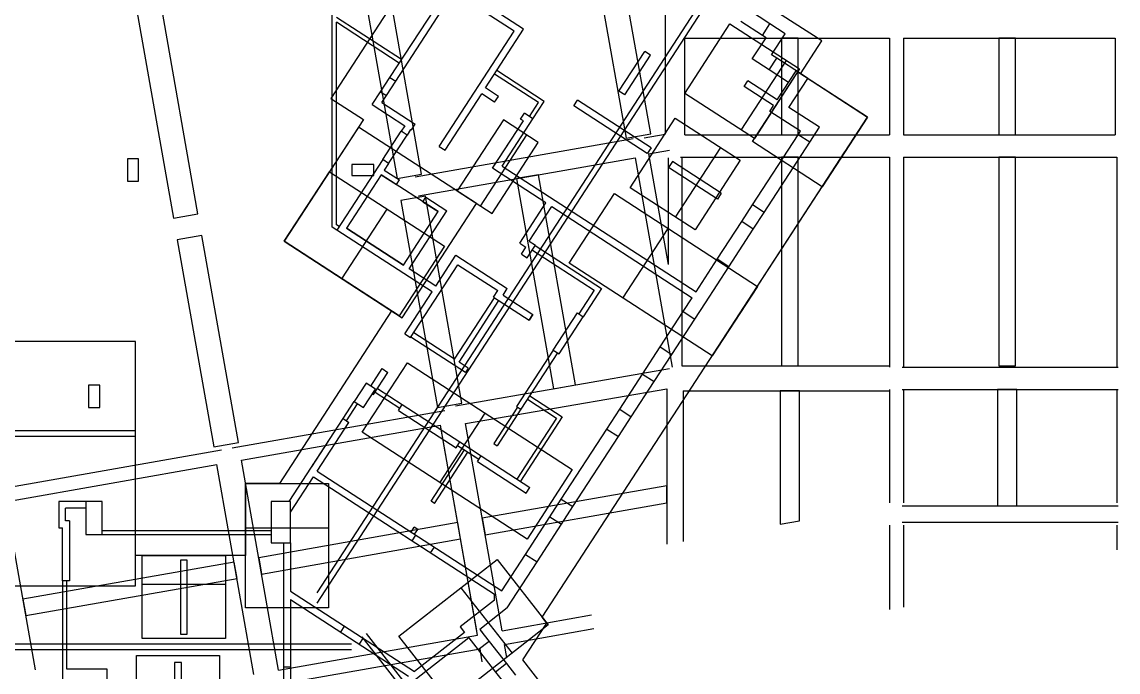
# Model space of a CAD drawing. Header units: metres. Extents: x -681087 to 1033303, y 74272 to 2630761.
# Drawn here: x 174675 to 214260, y 2325289 to 2348788 of the extents above; entities that cross this region are included whole.
import ezdxf

# ---------------------------------------------------------------- set-up
doc = ezdxf.new("R2010")
doc.units = ezdxf.units.M
for name, color, linetype in [('SKELETON_CLEAN', 7, 'Continuous'), ('SKELETON_ISOLATED', 1, 'Continuous'), ('SKELETON_ORIGINAL', 8, 'Continuous')]:
    doc.layers.add(name, color=color, linetype=linetype)

msp = doc.modelspace()

# ---------------------------------------------------------------- linework, layer by layer
at = {"layer": 'SKELETON_CLEAN'}
for p, q in [((197910, 2352952), (197910, 2344731)), ((197381, 2344739), (196061, 2352223)), ((195175, 2352067), (196495, 2344582)), ((189381, 2351483), (185835, 2346024)), ((203560, 2348100), (198251, 2351547)), ((186903, 2350608), (188222, 2343124)), ((189109, 2343280), (187789, 2350765)), ((185884, 2341371), (185884, 2350318)), ((187966, 2346780), (190193, 2350210)), ((188175, 2346644), (190267, 2349864)), ((192447, 2348448), (190267, 2349864)), ((178827, 2349184), (180147, 2341700)), ((181033, 2341856), (179713, 2349341)), ((192793, 2348522), (191770, 2349186)), ((201686, 2348721), (200915, 2349222)), ((188385, 2347426), (186034, 2348953)), ((188303, 2347300), (186034, 2348774)), ((186034, 2341453), (186034, 2348774)), ((198610, 2346205), (200244, 2348721)), ((200244, 2348721), (202760, 2347087)), ((201414, 2348301), (200642, 2348802)), ((201414, 2348301), (201686, 2348721)), ((202240, 2348361), (201686, 2348721)), ((189746, 2344289), (192447, 2348448)), ((191415, 2346400), (192793, 2348522)), ((201548, 2348214), (201414, 2348301)), ((201744, 2347598), (202240, 2348361)), ((198610, 2348204), (206010, 2348204)), ((198610, 2344704), (198610, 2348204)), ((201052, 2347451), (201548, 2348214)), ((202711, 2348204), (202111, 2348204)), ((202111, 2348204), (202111, 2344704)), ((202711, 2344704), (202711, 2348204)), ((202792, 2346917), (203560, 2348100)), ((206010, 2348204), (206010, 2344704)), ((206510, 2348204), (206510, 2344704)), ((206510, 2348204), (214160, 2348204)), ((210560, 2348204), (209960, 2348204)), ((209960, 2348204), (209960, 2344704)), ((210560, 2344704), (210560, 2348204)), ((214160, 2348204), (214160, 2344704)), ((196236, 2346286), (197167, 2347720)), ((196446, 2346150), (197377, 2347584)), ((197377, 2347584), (197167, 2347720)), ((201660, 2347056), (201052, 2347451)), ((201660, 2347056), (201933, 2347475)), ((201933, 2347475), (201744, 2347598)), ((202788, 2346920), (201933, 2347475)), ((193539, 2345915), (191824, 2347029)), ((202361, 2346601), (201660, 2347056)), ((187628, 2346260), (187966, 2346780)), ((187838, 2346124), (188175, 2346644)), ((187966, 2346780), (188175, 2346644)), ((193331, 2345871), (191742, 2346903)), ((200759, 2346449), (200895, 2346659)), ((201952, 2345972), (200895, 2346659)), ((201952, 2345972), (202633, 2347021)), ((202372, 2345700), (203052, 2346748)), ((202692, 2346982), (205208, 2345349)), ((203052, 2346748), (202788, 2346920)), ((205208, 2345349), (202792, 2346917)), ((187329, 2345799), (187628, 2346260)), ((187628, 2346260), (187838, 2346124)), ((191881, 2346098), (191415, 2346400)), ((196446, 2346150), (196236, 2346286)), ((201816, 2345763), (200759, 2346449)), ((185835, 2346024), (187009, 2345261)), ((187674, 2345872), (187838, 2346124)), ((187674, 2345872), (188874, 2345094)), ((189956, 2344152), (191279, 2346190)), ((191745, 2345888), (191279, 2346190)), ((191745, 2345888), (191881, 2346098)), ((193005, 2345368), (193331, 2345871)), ((193130, 2345286), (193539, 2345915)), ((194607, 2345752), (194743, 2345962)), ((197394, 2344241), (194743, 2345962)), ((201126, 2344571), (198610, 2346205)), ((187329, 2345799), (188503, 2345036)), ((192684, 2345278), (192820, 2345488)), ((193130, 2345286), (192820, 2345488)), ((197258, 2344031), (194607, 2345752)), ((201680, 2345553), (201816, 2345763)), ((202787, 2344834), (201680, 2345553)), ((201909, 2345777), (201909, 2345777)), ((203479, 2344981), (202372, 2345700)), ((186921, 2345125), (184150, 2340859)), ((188738, 2344884), (188874, 2345094)), ((192065, 2345252), (190393, 2342677)), ((192019, 2343575), (193130, 2345286)), ((193323, 2344435), (192065, 2345252)), ((192785, 2345213), (192684, 2345278)), ((196635, 2342796), (198269, 2345312)), ((198269, 2345312), (200617, 2343787)), ((191088, 2342225), (186832, 2344989)), ((187708, 2343812), (188372, 2344835)), ((187917, 2343676), (188582, 2344699)), ((188503, 2345036), (188372, 2344835)), ((188582, 2344699), (188372, 2344835)), ((188712, 2344900), (188582, 2344699)), ((188712, 2344900), (188738, 2344884)), ((196495, 2344582), (197381, 2344739)), ((197152, 2344597), (197910, 2344731)), ((198610, 2344704), (206010, 2344704)), ((201060, 2342175), (202705, 2344708)), ((202111, 2344704), (202711, 2344704)), ((202705, 2344708), (202787, 2344834)), ((203125, 2344436), (202705, 2344708)), ((203125, 2344436), (203479, 2344981)), ((206510, 2344704), (214160, 2344704)), ((209960, 2344704), (210560, 2344704)), ((189746, 2344289), (189956, 2344152)), ((191651, 2341860), (193323, 2344435)), ((191673, 2343502), (192283, 2344441)), ((201480, 2341903), (203125, 2344436)), ((188993, 2342498), (196822, 2343879)), ((196822, 2343879), (198157, 2336304)), ((197394, 2344241), (197258, 2344031)), ((197306, 2344015), (198060, 2344148)), ((197306, 2344015), (198010, 2340017)), ((198010, 2343871), (198010, 2340017)), ((198460, 2343904), (206010, 2343904)), ((198510, 2343871), (198510, 2336354)), ((202711, 2343904), (202111, 2343904)), ((202111, 2343904), (202111, 2336354)), ((202711, 2336354), (202711, 2343904)), ((206010, 2343904), (206010, 2336304)), ((206510, 2343904), (214210, 2343904)), ((206510, 2343904), (206510, 2336304)), ((210560, 2343904), (209960, 2343904)), ((209960, 2343904), (209960, 2336354)), ((210560, 2336354), (210560, 2343904)), ((214210, 2343904), (214210, 2336304)), ((178884, 2343838), (178484, 2343838)), ((178484, 2343838), (178484, 2343038)), ((178884, 2343038), (178884, 2343838)), ((187708, 2343812), (186052, 2341262)), ((187384, 2343638), (186584, 2343638)), ((186584, 2343638), (186584, 2343238)), ((187384, 2343238), (187384, 2343638)), ((187917, 2343676), (187708, 2343812)), ((187917, 2343676), (187759, 2343433)), ((193598, 2342252), (191673, 2343502)), ((192019, 2343575), (199018, 2339030)), ((198165, 2343740), (198029, 2343530)), ((199790, 2342386), (198029, 2343530)), ((199926, 2342596), (198165, 2343740)), ((200617, 2343787), (198983, 2341271)), ((184150, 2340858), (185784, 2343374)), ((185784, 2343374), (189935, 2340678)), ((187650, 2343265), (186398, 2341336)), ((186584, 2343238), (187384, 2343238)), ((187650, 2343265), (188200, 2342908)), ((189705, 2341930), (187650, 2343265)), ((187759, 2343433), (188309, 2343076)), ((188200, 2342908), (188309, 2343076)), ((188222, 2343124), (189109, 2343280)), ((193326, 2343262), (192538, 2343123)), ((192538, 2343123), (193877, 2335531)), ((194665, 2335670), (193326, 2343262)), ((178484, 2343038), (178884, 2343038)), ((190393, 2342677), (191651, 2341860)), ((198983, 2341271), (196635, 2342796)), ((189248, 2342492), (188361, 2342336)), ((188361, 2342336), (189681, 2334851)), ((189156, 2342287), (189265, 2342455)), ((189156, 2342287), (189705, 2341930)), ((190567, 2335008), (189248, 2342492)), ((189265, 2342455), (190024, 2341962)), ((194442, 2340065), (196076, 2342581)), ((196076, 2342581), (201235, 2339230)), ((199926, 2342596), (199790, 2342386)), ((188406, 2338095), (191088, 2342225)), ((188452, 2340002), (189705, 2341930)), ((188662, 2339865), (190024, 2341962)), ((192651, 2340793), (193598, 2342252)), ((192996, 2340866), (193808, 2342116)), ((193808, 2342116), (198882, 2338821)), ((200668, 2341572), (201060, 2342175)), ((201480, 2341903), (201060, 2342175)), ((201088, 2341299), (201480, 2341903)), ((180147, 2341700), (181033, 2341856)), ((199786, 2340213), (200668, 2341572)), ((201088, 2341299), (200668, 2341572)), ((186052, 2341262), (185884, 2341371)), ((186134, 2341388), (186034, 2341453)), ((189486, 2339032), (186052, 2341262)), ((188452, 2340002), (186398, 2341336)), ((200205, 2339941), (201088, 2341299)), ((181172, 2341068), (180286, 2340912)), ((180286, 2340912), (181606, 2333428)), ((182492, 2333584), (181172, 2341068)), ((192651, 2340793), (192877, 2340646)), ((192923, 2340258), (193223, 2340719)), ((192996, 2340866), (193223, 2340719)), ((193212, 2340702), (195602, 2339150)), ((189935, 2340678), (188301, 2338162)), ((189622, 2339242), (190347, 2340357)), ((190347, 2340357), (192204, 2339151)), ((192714, 2340394), (192877, 2340646)), ((192714, 2340394), (192923, 2340258)), ((193108, 2340543), (195339, 2339094)), ((188710, 2337378), (190420, 2340011)), ((190420, 2340011), (191859, 2339077)), ((199601, 2336714), (194442, 2340065)), ((199018, 2339030), (199786, 2340213)), ((199356, 2338632), (200205, 2339941)), ((200205, 2339941), (199786, 2340213)), ((189622, 2339242), (188662, 2339865)), ((192052, 2338916), (192204, 2339151)), ((195602, 2339150), (194943, 2338135)), ((201235, 2339230), (199601, 2336714)), ((188500, 2337514), (189486, 2339032)), ((190300, 2336596), (191744, 2338818)), ((190460, 2336492), (191903, 2338715)), ((191706, 2338842), (191859, 2339077)), ((191706, 2338842), (192989, 2338009)), ((192052, 2338916), (193125, 2338219)), ((195339, 2339094), (194784, 2338239)), ((198555, 2338318), (198882, 2338821)), ((188025, 2338342), (183976, 2332108)), ((198974, 2338045), (199356, 2338632)), ((192989, 2338009), (193125, 2338219)), ((193862, 2336930), (194733, 2338272)), ((194072, 2336793), (194943, 2338135)), ((194733, 2338272), (194943, 2338135)), ((197727, 2337043), (198555, 2338318)), ((198147, 2336770), (198974, 2338045)), ((198555, 2338318), (198974, 2338045)), ((190300, 2336596), (188824, 2337554)), ((178777, 2337238), (157563, 2337238)), ((178777, 2337238), (168973, 2337238)), ((178777, 2329498), (178777, 2337238)), ((178777, 2328403), (178777, 2337238)), ((188500, 2337514), (188710, 2337378)), ((190688, 2336118), (188721, 2337395)), ((193862, 2336930), (192539, 2334892)), ((194021, 2336826), (192698, 2334788)), ((193862, 2336930), (194072, 2336793)), ((197090, 2336062), (197727, 2337043)), ((197509, 2335789), (198147, 2336770)), ((197727, 2337043), (198147, 2336770)), ((186965, 2333956), (188599, 2336472)), ((188599, 2336472), (194549, 2332608)), ((190791, 2336277), (190460, 2336492)), ((198510, 2336354), (206011, 2336354)), ((202111, 2336354), (202711, 2336354)), ((209960, 2336354), (210560, 2336354)), ((187275, 2335627), (187683, 2336256)), ((187376, 2335323), (187893, 2336120)), ((187683, 2336256), (187893, 2336120)), ((190791, 2336277), (190688, 2336118)), ((196262, 2334787), (197090, 2336062)), ((197090, 2336062), (197509, 2335789)), ((177484, 2335658), (177084, 2335658)), ((177084, 2335658), (177084, 2334858)), ((177484, 2334858), (177484, 2335658)), ((187107, 2335736), (186671, 2335065)), ((187443, 2335518), (187107, 2335736)), ((193877, 2335531), (194665, 2335670)), ((196681, 2334514), (197509, 2335789)), ((187007, 2334847), (187443, 2335518)), ((187334, 2335350), (187376, 2335323)), ((187515, 2335537), (188408, 2334957)), ((190698, 2334268), (197960, 2335532)), ((193014, 2335275), (194188, 2334512)), ((197960, 2335532), (197960, 2329907)), ((198560, 2335454), (206011, 2335454)), ((198560, 2335454), (198560, 2330013)), ((202761, 2335454), (202061, 2335454)), ((202061, 2335454), (202061, 2330630)), ((202761, 2330753), (202761, 2335454)), ((210610, 2335504), (209910, 2335504)), ((209910, 2335504), (209910, 2331304)), ((210610, 2331304), (210610, 2335504)), ((177084, 2334858), (177484, 2334858)), ((186271, 2334449), (186671, 2335065)), ((186671, 2335065), (187007, 2334847)), ((188272, 2334747), (188408, 2334957)), ((188408, 2334957), (190488, 2333606)), ((189681, 2334851), (190567, 2335008)), ((192572, 2334870), (191714, 2333549)), ((192698, 2334788), (191840, 2333467)), ((192539, 2334892), (192698, 2334788)), ((192932, 2335149), (193980, 2334468)), ((195799, 2334074), (196262, 2334787)), ((196262, 2334787), (196681, 2334514)), ((186271, 2334449), (186481, 2334313)), ((188272, 2334747), (190351, 2333397)), ((193980, 2334468), (192551, 2332267)), ((194188, 2334512), (192677, 2332185)), ((196219, 2333802), (196681, 2334514)), ((182605, 2332944), (189794, 2334211)), ((185340, 2332555), (186481, 2334313)), ((192017, 2326785), (190698, 2334268)), ((194154, 2331541), (195799, 2334074)), ((195799, 2334074), (196219, 2333802)), ((181606, 2333428), (182492, 2333584)), ((192915, 2330092), (186965, 2333956)), ((190351, 2333397), (190488, 2333606)), ((190488, 2333606), (191259, 2333105)), ((194574, 2331269), (196219, 2333802)), ((189454, 2331464), (190658, 2333317)), ((189580, 2331382), (190783, 2333235)), ((190406, 2333481), (190658, 2333317)), ((191714, 2333549), (191840, 2333467)), ((174086, 2331442), (181718, 2332787)), ((183055, 2325204), (181718, 2332787)), ((183942, 2325361), (182605, 2332944)), ((191123, 2332896), (191259, 2333105)), ((191123, 2332896), (192884, 2331752)), ((191259, 2333105), (193020, 2331962)), ((185340, 2332555), (192003, 2328228)), ((194549, 2332608), (192915, 2330092)), ((183976, 2332108), (182748, 2332108)), ((182748, 2332108), (182748, 2329498)), ((182748, 2332108), (185748, 2332108)), ((182748, 2327608), (182748, 2332108)), ((184373, 2331066), (185204, 2332346)), ((185204, 2332346), (191736, 2328104)), ((185748, 2332108), (185748, 2327608)), ((197960, 2332022), (191301, 2330847)), ((197960, 2331412), (197960, 2332022)), ((192884, 2331752), (193020, 2331962)), ((174086, 2331442), (175156, 2325376)), ((176003, 2331458), (176003, 2330508)), ((176978, 2331458), (176003, 2331458)), ((176253, 2330758), (176253, 2331208)), ((176978, 2331208), (176253, 2331208)), ((177578, 2331458), (176978, 2331458)), ((176978, 2331458), (176978, 2330258)), ((177578, 2330258), (177578, 2331458)), ((184373, 2331458), (183673, 2331458)), ((183673, 2331458), (183673, 2329958)), ((184373, 2329958), (184373, 2331458)), ((189580, 2331382), (189454, 2331464)), ((191405, 2330256), (197960, 2331412)), ((193740, 2330904), (194154, 2331541)), ((194154, 2331541), (194574, 2331269)), ((194160, 2330631), (194574, 2331269)), ((209910, 2331304), (210610, 2331304)), ((191301, 2330847), (191405, 2330256)), ((192858, 2329545), (193740, 2330904)), ((193740, 2330904), (194160, 2330631)), ((176003, 2330508), (176138, 2330508)), ((176138, 2328588), (176138, 2330508)), ((176388, 2330758), (176253, 2330758)), ((176388, 2330758), (176388, 2328588)), ((190414, 2330691), (183225, 2329423)), ((188732, 2330352), (188844, 2330524)), ((188970, 2330443), (188844, 2330524)), ((188858, 2330271), (188970, 2330443)), ((190519, 2330100), (190414, 2330691)), ((193277, 2329273), (194160, 2330631)), ((202061, 2330630), (202761, 2330753)), ((176978, 2330258), (177578, 2330258)), ((177578, 2330258), (183673, 2330258)), ((183330, 2328833), (190519, 2330100)), ((183673, 2329958), (184373, 2329958)), ((184123, 2329958), (184123, 2321708)), ((184373, 2329958), (184373, 2328217)), ((182339, 2329267), (174707, 2327921)), ((182748, 2329498), (178777, 2329498)), ((179023, 2329498), (182023, 2329498)), ((179023, 2326498), (179023, 2329498)), ((180648, 2329338), (180398, 2329338)), ((180398, 2329338), (180398, 2326658)), ((180648, 2326658), (180648, 2329338)), ((182023, 2329498), (182023, 2326498)), ((182443, 2328676), (182339, 2329267)), ((183225, 2329423), (183330, 2328833)), ((188292, 2326588), (191838, 2329359)), ((191838, 2329359), (193685, 2326994)), ((192003, 2328228), (192858, 2329545)), ((192197, 2327608), (193277, 2329273)), ((192858, 2329545), (193277, 2329273)), ((174811, 2327330), (182443, 2328676)), ((176138, 2328588), (176138, 2323138)), ((176388, 2328588), (176138, 2328588)), ((176288, 2328588), (176288, 2325408)), ((171828, 2328403), (178777, 2328403)), ((184373, 2328217), (188849, 2325310)), ((191736, 2327883), (191736, 2328104)), ((174707, 2327921), (174811, 2327330)), ((184373, 2327919), (184373, 2322175)), ((184373, 2327919), (188641, 2325147)), ((191736, 2327883), (190504, 2326921)), ((185748, 2327608), (182748, 2327608)), ((192197, 2327608), (191206, 2326834)), ((192017, 2326785), (195239, 2327353)), ((193631, 2327063), (193468, 2327272)), ((193685, 2326994), (190139, 2324224)), ((190504, 2326921), (190658, 2326724)), ((192104, 2326292), (195326, 2326860)), ((192766, 2325731), (193631, 2327063)), ((182023, 2326498), (179023, 2326498)), ((180398, 2326658), (180648, 2326658)), ((183942, 2325361), (191131, 2326628)), ((190812, 2326527), (184551, 2321635)), ((190139, 2324224), (188292, 2326588)), ((190658, 2326724), (188849, 2325310)), ((190812, 2326527), (191151, 2326093)), ((191206, 2326834), (191305, 2326708)), ((191237, 2326795), (191545, 2326401)), ((184029, 2324868), (191218, 2326136)), ((191545, 2326401), (191151, 2326093)), ((191151, 2326093), (191779, 2325289)), ((191301, 2325666), (191218, 2326136)), ((191545, 2326401), (192173, 2325597)), ((192187, 2325822), (192104, 2326292)), ((178813, 2322888), (178813, 2325888)), ((178813, 2325888), (181813, 2325888)), ((181813, 2325888), (181813, 2323083)), ((195481, 2322256), (192766, 2325731)), ((176288, 2325408), (177738, 2325408)), ((177738, 2325408), (177738, 2323288)), ((180438, 2325638), (180188, 2325638)), ((180188, 2325638), (180188, 2323138)), ((180438, 2323138), (180438, 2325638)), ((192173, 2325597), (191779, 2325289)), ((191779, 2325289), (192102, 2324876)), ((192173, 2325597), (192496, 2325184))]:
    msp.add_line(p, q, dxfattribs=at)
at = {"layer": 'SKELETON_ISOLATED'}
for p, q in [((185337, 2328150), (199855, 2350506)), ((185337, 2327783), (200023, 2350397)), ((200654, 2344878), (202288, 2347394)), ((191239, 2342128), (192911, 2344702)), ((188871, 2343187), (196749, 2344577)), ((203574, 2342833), (201058, 2344466)), ((198276, 2341730), (199910, 2344246)), ((199338, 2336310), (204391, 2344091)), ((186233, 2339506), (187866, 2342022)), ((196377, 2338808), (198011, 2341324)), ((186226, 2339510), (186183, 2339538)), ((190330, 2334915), (198060, 2336260)), ((206460, 2336304), (214260, 2336304)), ((187433, 2335411), (188326, 2334831)), ((206010, 2335504), (206010, 2331404)), ((206460, 2335504), (214260, 2335504)), ((206510, 2335504), (206510, 2331404)), ((214210, 2335504), (214210, 2331404)), ((186397, 2334367), (186797, 2334983)), ((182272, 2333393), (189953, 2334747)), ((189771, 2332134), (191405, 2334650)), ((168973, 2334022), (178777, 2334022)), ((191118, 2326702), (189807, 2334137)), ((168973, 2333822), (178777, 2333822)), ((185144, 2332713), (185744, 2333637)), ((173802, 2331899), (181878, 2333323)), ((190595, 2333358), (191178, 2332979)), ((184329, 2331458), (185130, 2332692)), ((206460, 2331304), (214260, 2331304)), ((177578, 2330408), (183673, 2330408)), ((182748, 2330509), (185748, 2330509)), ((206010, 2330604), (206010, 2327549)), ((206460, 2330704), (214260, 2330704)), ((206510, 2330604), (206510, 2327637)), ((214210, 2330604), (214210, 2329706)), ((188764, 2330034), (188900, 2330244)), ((189435, 2329598), (189571, 2329808)), ((179023, 2328464), (182023, 2328464)), ((190531, 2328337), (192378, 2325973)), ((186193, 2326737), (186330, 2326947)), ((186864, 2326301), (187001, 2326511)), ((186955, 2326558), (202722, 2306378)), ((187112, 2326682), (202879, 2306501)), ((155688, 2326308), (186573, 2326308)), ((155688, 2326108), (186573, 2326108)), ((184373, 2325468), (184123, 2325468))]:
    msp.add_line(p, q, dxfattribs=at)
at = {"layer": 'SKELETON_ORIGINAL'}
for p, q in [((197910, 2352952), (197910, 2344731)), ((197381, 2344739), (196061, 2352223)), ((195175, 2352067), (196495, 2344582)), ((189381, 2351483), (185835, 2346024)), ((189381, 2351483), (185835, 2346024)), ((203560, 2348100), (198251, 2351547)), ((203560, 2348100), (198251, 2351547)), ((186903, 2350608), (188222, 2343124)), ((189109, 2343280), (187789, 2350765)), ((185337, 2328150), (199855, 2350506)), ((185337, 2327783), (200023, 2350397)), ((185884, 2341371), (185884, 2350318)), ((187966, 2346780), (190193, 2350210)), ((188175, 2346644), (190267, 2349864)), ((192447, 2348448), (190267, 2349864)), ((178827, 2349184), (180147, 2341700)), ((181033, 2341856), (179713, 2349341)), ((192793, 2348522), (191770, 2349186)), ((201686, 2348721), (200915, 2349222)), ((188385, 2347426), (186034, 2348953)), ((188303, 2347300), (186034, 2348774)), ((186034, 2341453), (186034, 2348774)), ((198610, 2346205), (200244, 2348721)), ((200244, 2348721), (202760, 2347087)), ((201414, 2348301), (200642, 2348802)), ((201414, 2348301), (201686, 2348721)), ((202240, 2348361), (201686, 2348721)), ((189746, 2344289), (192447, 2348448)), ((191415, 2346400), (192793, 2348522)), ((201548, 2348214), (201414, 2348301)), ((201744, 2347598), (202240, 2348361)), ((198610, 2348204), (206010, 2348204)), ((198610, 2344704), (198610, 2348204)), ((201052, 2347451), (201548, 2348214)), ((202711, 2348204), (202111, 2348204)), ((202111, 2348204), (202111, 2344704)), ((202711, 2344704), (202711, 2348204)), ((202792, 2346917), (203560, 2348100)), ((202792, 2346917), (203560, 2348100)), ((206010, 2348204), (206010, 2344704)), ((206510, 2348204), (206510, 2344704)), ((206510, 2348204), (214160, 2348204)), ((210560, 2348204), (209960, 2348204)), ((209960, 2348204), (209960, 2344704)), ((210560, 2344704), (210560, 2348204)), ((214160, 2348204), (214160, 2344704)), ((196236, 2346286), (197167, 2347720)), ((196446, 2346150), (197377, 2347584)), ((197377, 2347584), (197167, 2347720)), ((201660, 2347056), (201052, 2347451)), ((201660, 2347056), (201933, 2347475)), ((201933, 2347475), (201744, 2347598)), ((202788, 2346920), (201933, 2347475)), ((193539, 2345915), (191824, 2347029)), ((200654, 2344878), (202288, 2347394)), ((202760, 2347087), (201126, 2344571)), ((202361, 2346601), (201660, 2347056)), ((187628, 2346260), (187966, 2346780)), ((187838, 2346124), (188175, 2346644)), ((187966, 2346780), (188175, 2346644)), ((193331, 2345871), (191742, 2346903)), ((200759, 2346449), (200895, 2346659)), ((201952, 2345972), (200895, 2346659)), ((201058, 2344466), (202692, 2346982)), ((201952, 2345972), (202633, 2347021)), ((202372, 2345700), (203052, 2346748)), ((202692, 2346982), (205208, 2345349)), ((203052, 2346748), (202788, 2346920)), ((205208, 2345349), (202792, 2346917)), ((205208, 2345349), (202792, 2346917)), ((187329, 2345799), (187628, 2346260)), ((187628, 2346260), (187838, 2346124)), ((191881, 2346098), (191415, 2346400)), ((196446, 2346150), (196236, 2346286)), ((201816, 2345763), (200759, 2346449)), ((185835, 2346024), (187009, 2345261)), ((185835, 2346024), (187009, 2345261)), ((187674, 2345872), (187838, 2346124)), ((187674, 2345872), (188874, 2345094)), ((189956, 2344152), (191279, 2346190)), ((191745, 2345888), (191279, 2346190)), ((191745, 2345888), (191881, 2346098)), ((193005, 2345368), (193331, 2345871)), ((193130, 2345286), (193539, 2345915)), ((194607, 2345752), (194743, 2345962)), ((197394, 2344241), (194743, 2345962)), ((201126, 2344571), (198610, 2346205)), ((187329, 2345799), (188503, 2345036)), ((192684, 2345278), (192820, 2345488)), ((193130, 2345286), (192820, 2345488)), ((197258, 2344031), (194607, 2345752)), ((201680, 2345553), (201816, 2345763)), ((202787, 2344834), (201680, 2345553)), ((203479, 2344981), (202372, 2345700)), ((187009, 2345261), (184150, 2340859)), ((187009, 2345261), (184150, 2340859)), ((188738, 2344884), (188874, 2345094)), ((192065, 2345252), (190393, 2342677)), ((191673, 2343502), (192785, 2345213)), ((192019, 2343575), (193130, 2345286)), ((193323, 2344435), (192065, 2345252)), ((192785, 2345213), (192684, 2345278)), ((193468, 2327272), (205208, 2345349)), ((193468, 2327272), (205208, 2345349)), ((196635, 2342796), (198269, 2345312)), ((198269, 2345312), (200617, 2343787)), ((205208, 2345349), (203574, 2342833)), ((186832, 2344989), (184150, 2340859)), ((191088, 2342225), (186832, 2344989)), ((187708, 2343812), (188372, 2344835)), ((187917, 2343676), (188582, 2344699)), ((188503, 2345036), (188372, 2344835)), ((188582, 2344699), (188372, 2344835)), ((188712, 2344900), (188582, 2344699)), ((188712, 2344900), (188738, 2344884)), ((191239, 2342128), (192911, 2344702)), ((196495, 2344582), (197381, 2344739)), ((197152, 2344597), (197910, 2344731)), ((198610, 2344704), (206010, 2344704)), ((201060, 2342175), (202705, 2344708)), ((202111, 2344704), (202711, 2344704)), ((202705, 2344708), (202787, 2344834)), ((203125, 2344436), (202705, 2344708)), ((203125, 2344436), (203479, 2344981)), ((206510, 2344704), (214160, 2344704)), ((209960, 2344704), (210560, 2344704)), ((188871, 2343187), (196749, 2344577)), ((189746, 2344289), (189956, 2344152)), ((191651, 2341860), (193323, 2344435)), ((203574, 2342833), (201058, 2344466)), ((201480, 2341903), (203125, 2344436)), ((188993, 2342498), (196822, 2343879)), ((196822, 2343879), (198157, 2336304)), ((197394, 2344241), (197258, 2344031)), ((197306, 2344015), (198060, 2344148)), ((197306, 2344015), (198010, 2340017)), ((198010, 2343871), (198010, 2340017)), ((198276, 2341730), (199910, 2344246)), ((198460, 2343904), (206010, 2343904)), ((198510, 2343871), (198510, 2336354)), ((202711, 2343904), (202111, 2343904)), ((202111, 2343904), (202111, 2336354)), ((202711, 2336354), (202711, 2343904)), ((206010, 2343904), (206010, 2336304)), ((206510, 2343904), (214210, 2343904)), ((206510, 2343904), (206510, 2336304)), ((210560, 2343904), (209960, 2343904)), ((209960, 2343904), (209960, 2336354)), ((210560, 2336354), (210560, 2343904)), ((214210, 2343904), (214210, 2336304)), ((178884, 2343838), (178484, 2343838)), ((178484, 2343838), (178484, 2343038)), ((178884, 2343038), (178884, 2343838)), ((187708, 2343812), (186052, 2341262)), ((187384, 2343638), (186584, 2343638)), ((186584, 2343638), (186584, 2343238)), ((187384, 2343238), (187384, 2343638)), ((187917, 2343676), (187708, 2343812)), ((187917, 2343676), (187759, 2343433)), ((191673, 2343502), (191782, 2343670)), ((193598, 2342252), (191673, 2343502)), ((192019, 2343575), (199018, 2339030)), ((198165, 2343740), (198029, 2343530)), ((199790, 2342386), (198029, 2343530)), ((199926, 2342596), (198165, 2343740)), ((200617, 2343787), (198983, 2341271)), ((184150, 2340858), (185784, 2343374)), ((185784, 2343374), (189935, 2340678)), ((187650, 2343265), (186398, 2341336)), ((187650, 2343265), (186398, 2341336)), ((186584, 2343238), (187384, 2343238)), ((187650, 2343265), (188200, 2342908)), ((189705, 2341930), (187650, 2343265)), ((187759, 2343433), (188309, 2343076)), ((188200, 2342908), (188309, 2343076)), ((188222, 2343124), (189109, 2343280)), ((193326, 2343262), (192538, 2343123)), ((192538, 2343123), (193877, 2335531)), ((194665, 2335670), (193326, 2343262)), ((178484, 2343038), (178884, 2343038)), ((190393, 2342677), (191651, 2341860)), ((198983, 2341271), (196635, 2342796)), ((189248, 2342492), (188361, 2342336)), ((188361, 2342336), (189681, 2334851)), ((189156, 2342287), (189265, 2342455)), ((189156, 2342287), (189705, 2341930)), ((190567, 2335008), (189248, 2342492)), ((189265, 2342455), (190024, 2341962)), ((194442, 2340065), (196076, 2342581)), ((196076, 2342581), (201235, 2339230)), ((199926, 2342596), (199790, 2342386)), ((186233, 2339506), (187866, 2342022)), ((188406, 2338095), (191088, 2342225)), ((188452, 2340002), (189705, 2341930)), ((188452, 2340002), (189705, 2341930)), ((188662, 2339865), (190024, 2341962)), ((192651, 2340793), (193598, 2342252)), ((192996, 2340866), (193808, 2342116)), ((193808, 2342116), (198882, 2338821)), ((200668, 2341572), (201060, 2342175)), ((201480, 2341903), (201060, 2342175)), ((201088, 2341299), (201480, 2341903)), ((180147, 2341700), (181033, 2341856)), ((199786, 2340213), (200668, 2341572)), ((201088, 2341299), (200668, 2341572)), ((186052, 2341262), (185884, 2341371)), ((186134, 2341388), (186034, 2341453)), ((189486, 2339032), (186052, 2341262)), ((188452, 2340002), (186398, 2341336)), ((186398, 2341336), (188452, 2340002)), ((196377, 2338808), (198011, 2341324)), ((200205, 2339941), (201088, 2341299)), ((181172, 2341068), (180286, 2340912)), ((180286, 2340912), (181606, 2333428)), ((182492, 2333584), (181172, 2341068)), ((184150, 2340859), (188025, 2338342)), ((184150, 2340859), (188406, 2338095)), ((184150, 2340859), (188025, 2338342)), ((188301, 2338162), (184150, 2340858)), ((192651, 2340793), (192877, 2340646)), ((192923, 2340258), (193223, 2340719)), ((192996, 2340866), (193223, 2340719)), ((193212, 2340702), (195602, 2339150)), ((189935, 2340678), (188301, 2338162)), ((189622, 2339242), (190347, 2340357)), ((190347, 2340357), (192204, 2339151)), ((192714, 2340394), (192877, 2340646)), ((192714, 2340394), (192923, 2340258)), ((193108, 2340543), (195339, 2339094)), ((188710, 2337378), (190420, 2340011)), ((190420, 2340011), (191859, 2339077)), ((199601, 2336714), (194442, 2340065)), ((199018, 2339030), (199786, 2340213)), ((199356, 2338632), (200205, 2339941)), ((200205, 2339941), (199786, 2340213)), ((189622, 2339242), (188662, 2339865)), ((192052, 2338916), (192204, 2339151)), ((195602, 2339150), (194943, 2338135)), ((201235, 2339230), (199601, 2336714)), ((188500, 2337514), (189486, 2339032)), ((190300, 2336596), (191744, 2338818)), ((190460, 2336492), (191903, 2338715)), ((191706, 2338842), (191859, 2339077)), ((191706, 2338842), (192989, 2338009)), ((192052, 2338916), (193125, 2338219)), ((195339, 2339094), (194784, 2338239)), ((198555, 2338318), (198882, 2338821)), ((188025, 2338342), (183976, 2332108)), ((188025, 2338342), (183976, 2332108)), ((198974, 2338045), (199356, 2338632)), ((192989, 2338009), (193125, 2338219)), ((193125, 2338219), (192989, 2338009)), ((193862, 2336930), (194733, 2338272)), ((194072, 2336793), (194943, 2338135)), ((194733, 2338272), (194943, 2338135)), ((197727, 2337043), (198555, 2338318)), ((198147, 2336770), (198974, 2338045)), ((198555, 2338318), (198974, 2338045)), ((190300, 2336596), (188824, 2337554)), ((178777, 2337238), (157563, 2337238)), ((178777, 2337238), (157563, 2337238)), ((178777, 2337238), (168973, 2337238)), ((178777, 2329498), (178777, 2337238)), ((178777, 2328403), (178777, 2337238)), ((178777, 2329498), (178777, 2337238)), ((188500, 2337514), (188710, 2337378)), ((190688, 2336118), (188721, 2337395)), ((193862, 2336930), (192539, 2334892)), ((194021, 2336826), (192698, 2334788)), ((193862, 2336930), (194072, 2336793)), ((197090, 2336062), (197727, 2337043)), ((197509, 2335789), (198147, 2336770)), ((197727, 2337043), (198147, 2336770)), ((186965, 2333956), (188599, 2336472)), ((188599, 2336472), (194549, 2332608)), ((190791, 2336277), (190460, 2336492)), ((198510, 2336354), (206011, 2336354)), ((202111, 2336354), (202711, 2336354)), ((209960, 2336354), (210560, 2336354)), ((187275, 2335627), (187683, 2336256)), ((187376, 2335323), (187893, 2336120)), ((187683, 2336256), (187893, 2336120)), ((190330, 2334915), (198060, 2336260)), ((190791, 2336277), (190688, 2336118)), ((196262, 2334787), (197090, 2336062)), ((197090, 2336062), (197509, 2335789)), ((206460, 2336304), (214260, 2336304)), ((177484, 2335658), (177084, 2335658)), ((177084, 2335658), (177084, 2334858)), ((177484, 2334858), (177484, 2335658)), ((187107, 2335736), (186671, 2335065)), ((187107, 2335736), (186671, 2335065)), ((187443, 2335518), (187107, 2335736)), ((187443, 2335518), (187107, 2335736)), ((193877, 2335531), (194665, 2335670)), ((196681, 2334514), (197509, 2335789)), ((187007, 2334847), (187443, 2335518)), ((187007, 2334847), (187443, 2335518)), ((187334, 2335350), (187376, 2335323)), ((187433, 2335411), (188326, 2334831)), ((187515, 2335537), (188408, 2334957)), ((190698, 2334268), (197960, 2335532)), ((193014, 2335275), (194188, 2334512)), ((197960, 2335532), (197960, 2329907)), ((198560, 2335454), (206011, 2335454)), ((198560, 2335454), (198560, 2330013)), ((202761, 2335454), (202061, 2335454)), ((202061, 2335454), (202061, 2330630)), ((202761, 2330753), (202761, 2335454)), ((206010, 2335504), (206010, 2331404)), ((206460, 2335504), (214260, 2335504)), ((206510, 2335504), (206510, 2331404)), ((210610, 2335504), (209910, 2335504)), ((209910, 2335504), (209910, 2331304)), ((210610, 2331304), (210610, 2335504)), ((214210, 2335504), (214210, 2331404)), ((177084, 2334858), (177484, 2334858)), ((186271, 2334449), (186671, 2335065)), ((186397, 2334367), (186797, 2334983)), ((186671, 2335065), (187007, 2334847)), ((186671, 2335065), (187007, 2334847)), ((188272, 2334747), (188408, 2334957)), ((188408, 2334957), (190488, 2333606)), ((189681, 2334851), (190567, 2335008)), ((192572, 2334870), (191714, 2333549)), ((192698, 2334788), (191840, 2333467)), ((192539, 2334892), (192698, 2334788)), ((192932, 2335149), (193980, 2334468)), ((195799, 2334074), (196262, 2334787)), ((196262, 2334787), (196681, 2334514)), ((182272, 2333393), (189953, 2334747)), ((185157, 2332734), (186271, 2334449)), ((186271, 2334449), (186481, 2334313)), ((188272, 2334747), (190351, 2333397)), ((189771, 2332134), (191405, 2334650)), ((193980, 2334468), (192551, 2332267)), ((194188, 2334512), (192677, 2332185)), ((196219, 2333802), (196681, 2334514)), ((168973, 2334022), (178777, 2334022)), ((182605, 2332944), (189794, 2334211)), ((185340, 2332555), (186481, 2334313)), ((191131, 2326628), (189794, 2334211)), ((191105, 2326776), (189820, 2334064)), ((191105, 2326776), (189820, 2334064)), ((192017, 2326785), (190698, 2334268)), ((194154, 2331541), (195799, 2334074)), ((195799, 2334074), (196219, 2333802)), ((168973, 2333822), (178777, 2333822)), ((181606, 2333428), (182492, 2333584)), ((192915, 2330092), (186965, 2333956)), ((190351, 2333397), (190488, 2333606)), ((190488, 2333606), (191259, 2333105)), ((190488, 2333606), (191259, 2333105)), ((194574, 2331269), (196219, 2333802)), ((173802, 2331899), (181878, 2333323)), ((189454, 2331464), (190658, 2333317)), ((189580, 2331382), (190783, 2333235)), ((190406, 2333481), (191178, 2332979)), ((190406, 2333481), (190658, 2333317)), ((190783, 2333235), (191178, 2332979)), ((191714, 2333549), (191840, 2333467)), ((174086, 2331442), (181718, 2332787)), ((183055, 2325204), (181718, 2332787)), ((183942, 2325361), (182605, 2332944)), ((185130, 2332692), (185217, 2332826)), ((191123, 2332896), (191259, 2333105)), ((191123, 2332896), (192884, 2331752)), ((191259, 2333105), (193020, 2331962)), ((184329, 2331458), (185130, 2332692)), ((185340, 2332555), (192003, 2328228)), ((194549, 2332608), (192915, 2330092)), ((183976, 2332108), (182748, 2332108)), ((182748, 2332108), (182748, 2329498)), ((182748, 2332108), (185748, 2332108)), ((182748, 2327608), (182748, 2332108)), ((183976, 2332108), (182748, 2332108)), ((182748, 2332108), (182748, 2329498)), ((184373, 2331066), (185204, 2332346)), ((185204, 2332346), (191736, 2328104)), ((185748, 2332108), (185748, 2327608)), ((197960, 2332022), (191301, 2330847)), ((197960, 2331412), (197960, 2332022)), ((192884, 2331752), (193020, 2331962)), ((174086, 2331442), (175156, 2325376)), ((176003, 2331458), (176003, 2330508)), ((176978, 2331458), (176003, 2331458)), ((176253, 2330758), (176253, 2331208)), ((176978, 2331208), (176253, 2331208)), ((177578, 2331458), (176978, 2331458)), ((176978, 2331458), (176978, 2330258)), ((177578, 2331458), (176978, 2331458)), ((176978, 2331458), (176978, 2330258)), ((177578, 2330258), (177578, 2331458)), ((177578, 2330258), (177578, 2331458)), ((184373, 2331458), (183673, 2331458)), ((183673, 2331458), (183673, 2329958)), ((184373, 2331458), (183673, 2331458)), ((183673, 2331458), (183673, 2329958)), ((184373, 2329958), (184373, 2331458)), ((184373, 2329958), (184373, 2331458)), ((189580, 2331382), (189454, 2331464)), ((191405, 2330256), (197960, 2331412)), ((193740, 2330904), (194154, 2331541)), ((194154, 2331541), (194574, 2331269)), ((194160, 2330631), (194574, 2331269)), ((206460, 2331304), (214260, 2331304)), ((209910, 2331304), (210610, 2331304)), ((191301, 2330847), (191405, 2330256)), ((192858, 2329545), (193740, 2330904)), ((193740, 2330904), (194160, 2330631)), ((176003, 2330508), (176138, 2330508)), ((176138, 2328588), (176138, 2330508)), ((176388, 2330758), (176253, 2330758)), ((176388, 2330758), (176388, 2328588)), ((177578, 2330408), (183673, 2330408)), ((182748, 2330509), (185748, 2330509)), ((190414, 2330691), (183225, 2329423)), ((188732, 2330352), (188844, 2330524)), ((188970, 2330443), (188844, 2330524)), ((188858, 2330271), (188970, 2330443)), ((190519, 2330100), (190414, 2330691)), ((193277, 2329273), (194160, 2330631)), ((202061, 2330630), (202761, 2330753)), ((206010, 2330604), (206010, 2327549)), ((206460, 2330704), (214260, 2330704)), ((206510, 2330604), (206510, 2327637)), ((214210, 2330604), (214210, 2329706)), ((176978, 2330258), (177578, 2330258)), ((176978, 2330258), (177578, 2330258)), ((177578, 2330258), (183673, 2330258)), ((183330, 2328833), (190519, 2330100)), ((188764, 2330034), (188900, 2330244)), ((183673, 2329958), (184373, 2329958)), ((183673, 2329958), (184373, 2329958)), ((184123, 2329958), (184123, 2321708)), ((184373, 2329958), (184373, 2328217)), ((189435, 2329598), (189571, 2329808)), ((182339, 2329267), (174707, 2327921)), ((182748, 2329498), (178777, 2329498)), ((182748, 2329498), (178777, 2329498)), ((179023, 2329498), (182023, 2329498)), ((179023, 2326498), (179023, 2329498)), ((180648, 2329338), (180398, 2329338)), ((180398, 2329338), (180398, 2326658)), ((180648, 2326658), (180648, 2329338)), ((182023, 2329498), (182023, 2326498)), ((182443, 2328676), (182339, 2329267)), ((183225, 2329423), (183330, 2328833)), ((188292, 2326588), (191838, 2329359)), ((191838, 2329359), (193685, 2326994)), ((192003, 2328228), (192858, 2329545)), ((192197, 2327608), (193277, 2329273)), ((192858, 2329545), (193277, 2329273)), ((174811, 2327330), (182443, 2328676)), ((176138, 2328588), (176138, 2323138)), ((176388, 2328588), (176138, 2328588)), ((176288, 2328588), (176288, 2325408)), ((179023, 2328464), (182023, 2328464)), ((171828, 2328403), (178777, 2328403)), ((184373, 2328217), (188849, 2325310)), ((190531, 2328337), (192378, 2325973)), ((191736, 2327883), (191736, 2328104)), ((174707, 2327921), (174811, 2327330)), ((184373, 2327919), (184373, 2322175)), ((184373, 2327919), (188641, 2325147)), ((191736, 2327883), (190504, 2326921)), ((185748, 2327608), (182748, 2327608)), ((192197, 2327608), (191206, 2326834)), ((192017, 2326785), (195239, 2327353)), ((193631, 2327063), (193468, 2327272)), ((193631, 2327063), (193468, 2327272)), ((186193, 2326737), (186330, 2326947)), ((193685, 2326994), (190139, 2324224)), ((190504, 2326921), (190658, 2326724)), ((192104, 2326292), (195326, 2326860)), ((192766, 2325731), (193631, 2327063)), ((192766, 2325731), (193631, 2327063)), ((182023, 2326498), (179023, 2326498)), ((180398, 2326658), (180648, 2326658)), ((183942, 2325361), (191131, 2326628)), ((190812, 2326527), (184551, 2321635)), ((186864, 2326301), (187001, 2326511)), ((186955, 2326558), (202722, 2306378)), ((187112, 2326682), (202879, 2306501)), ((190139, 2324224), (188292, 2326588)), ((190658, 2326724), (188849, 2325310)), ((190812, 2326527), (191151, 2326093)), ((191206, 2326834), (191305, 2326708)), ((191237, 2326795), (191545, 2326401)), ((155688, 2326308), (186573, 2326308)), ((155688, 2326108), (186573, 2326108)), ((184029, 2324868), (191218, 2326136)), ((191545, 2326401), (191151, 2326093)), ((191151, 2326093), (191779, 2325289)), ((191301, 2325666), (191218, 2326136)), ((191545, 2326401), (192173, 2325597)), ((192187, 2325822), (192104, 2326292)), ((178813, 2322888), (178813, 2325888)), ((178813, 2325888), (181813, 2325888)), ((181813, 2325888), (181813, 2323083)), ((195481, 2322256), (192766, 2325731)), ((195481, 2322256), (192766, 2325731)), ((176288, 2325408), (177738, 2325408)), ((177738, 2325408), (177738, 2323288)), ((180438, 2325638), (180188, 2325638)), ((180188, 2325638), (180188, 2323138)), ((180438, 2323138), (180438, 2325638)), ((184373, 2325468), (184123, 2325468)), ((192173, 2325597), (191779, 2325289)), ((191779, 2325289), (192102, 2324876)), ((192173, 2325597), (192496, 2325184))]:
    msp.add_line(p, q, dxfattribs=at)

doc.saveas('drawing.dxf')
